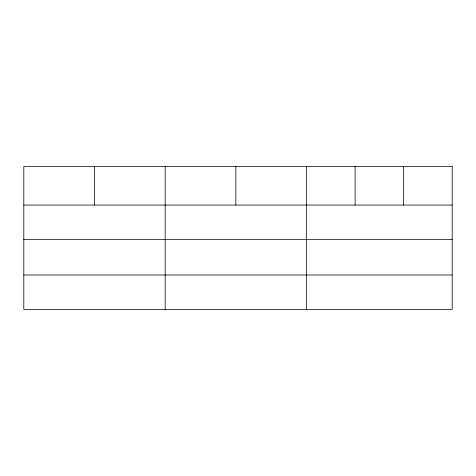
<?xml version="1.0" encoding="UTF-8"?>
<svg xmlns="http://www.w3.org/2000/svg" width="476" height="476" viewBox="0 0 476 476"><rect width="100%" height="100%" fill="white"/><g stroke="black" fill="none" stroke-linecap="round" stroke-linejoin="round"><path stroke-width="0.71" d="M23.8 205.067L452.2 205.067M23.8 239.517L452.2 239.517M23.8 275.015L452.2 275.015M403.648 166.535L403.648 205.067M355.096 166.535L355.096 205.067M306.544 166.535L306.544 309.465M235.858 166.535L235.858 205.067M165.172 166.535L165.172 309.465M94.486 166.535L94.486 205.067M452.2 166.535L23.8 166.535L23.8 309.465L452.2 309.465L452.2 166.535"/></g></svg>
